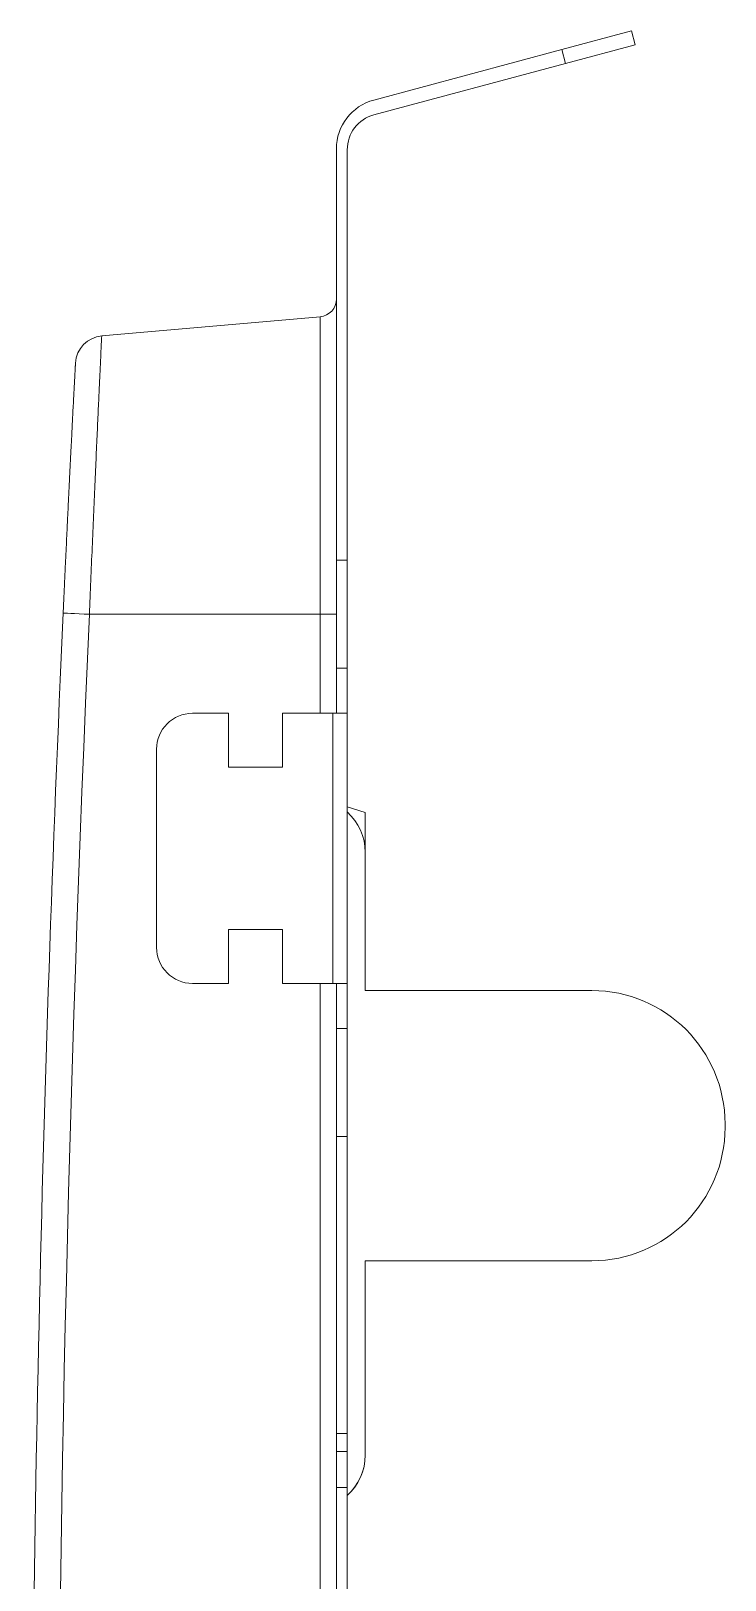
# Model space of a CAD drawing. Header units: millimetres. Extents: x 1920 to 4820, y 310 to 2320.
# Drawn here: x 2484.99 to 2504.28, y 1410.07 to 1453.09 of the extents above; entities that cross this region are included whole.
import ezdxf

# ---------------------------------------------------------------- set-up
doc = ezdxf.new("R2010")
doc.units = ezdxf.units.MM
doc.layers.add('core', color=7, linetype='Continuous', lineweight=20)

msp = doc.modelspace()

# ---------------------------------------------------------------- linework, layer by layer
at = {"layer": 'core'}
for p, q in [((2501.681, 1453.087), (2499.749, 1452.569)), ((2501.681, 1453.087), (2501.784, 1452.701)), ((2494.522, 1451.169), (2499.749, 1452.569)), ((2499.749, 1452.569), (2499.852, 1452.183)), ((2499.852, 1452.183), (2501.784, 1452.701)), ((2499.852, 1452.183), (2494.526, 1450.756)), ((2493.484, 1449.817), (2493.484, 1438.391)), ((2493.784, 1438.391), (2493.784, 1449.79)), ((2486.961, 1444.62), (2493.028, 1445.151)), ((2493.028, 1436.891), (2493.028, 1445.151)), ((2493.484, 1438.391), (2493.784, 1438.391)), ((2493.484, 1438.391), (2493.484, 1435.391)), ((2493.784, 1435.391), (2493.784, 1438.391)), ((2493.028, 1436.891), (2486.619, 1436.891)), ((2493.484, 1436.891), (2493.028, 1436.891)), ((2493.028, 1434.141), (2493.028, 1436.891)), ((2493.784, 1435.391), (2493.484, 1435.391)), ((2493.484, 1434.141), (2493.484, 1435.391)), ((2493.784, 1434.141), (2493.784, 1435.391)), ((2490.484, 1434.141), (2489.484, 1434.141)), ((2490.484, 1432.641), (2490.484, 1434.141)), ((2493.384, 1434.141), (2491.984, 1434.141)), ((2491.984, 1432.641), (2491.984, 1434.141)), ((2493.784, 1434.141), (2493.384, 1434.141)), ((2493.384, 1426.641), (2493.384, 1434.141)), ((2493.784, 1434.141), (2493.784, 1426.641)), ((2488.484, 1433.141), (2488.484, 1427.641)), ((2491.984, 1432.641), (2490.484, 1432.641)), ((2493.784, 1431.545), (2494.284, 1431.391)), ((2494.284, 1430.283), (2494.284, 1431.391)), ((2494.284, 1426.441), (2494.284, 1430.283)), ((2490.484, 1428.141), (2491.984, 1428.141)), ((2490.484, 1428.141), (2490.484, 1426.641)), ((2491.984, 1428.141), (2491.984, 1426.641)), ((2490.484, 1426.641), (2489.484, 1426.641)), ((2493.384, 1426.641), (2491.984, 1426.641)), ((2493.028, 1357.891), (2493.028, 1426.641)), ((2493.384, 1426.641), (2493.784, 1426.641)), ((2493.484, 1425.391), (2493.484, 1426.641)), ((2493.784, 1425.391), (2493.784, 1426.641)), ((2500.584, 1426.441), (2494.284, 1426.441)), ((2493.484, 1425.391), (2493.784, 1425.391)), ((2493.484, 1425.391), (2493.484, 1422.391)), ((2493.784, 1422.391), (2493.784, 1425.391)), ((2504.284, 1422.641), (2504.284, 1422.741)), ((2493.484, 1422.391), (2493.484, 1414.141)), ((2493.784, 1422.391), (2493.484, 1422.391)), ((2493.784, 1414.141), (2493.784, 1422.391)), ((2494.284, 1413.543), (2494.284, 1418.941)), ((2500.584, 1418.941), (2494.284, 1418.941)), ((2493.484, 1414.141), (2493.484, 1413.641)), ((2493.484, 1414.141), (2493.784, 1414.141)), ((2493.784, 1413.641), (2493.784, 1414.141)), ((2493.784, 1413.641), (2493.484, 1413.641)), ((2493.484, 1413.641), (2493.484, 1412.641)), ((2493.784, 1412.641), (2493.784, 1413.641)), ((2493.484, 1382.141), (2493.484, 1412.641)), ((2493.784, 1412.641), (2493.484, 1412.641)), ((2493.784, 1382.141), (2493.784, 1412.641))]:
    msp.add_line(p, q, dxfattribs=at)
for centre, radius, start, end in [((2494.884, 1449.817), 1.4, 105, 180), ((2494.784, 1449.79), 1, 105, 180), ((2492.984, 1445.649), 0.5, 275, 360), ((2487.031, 1443.823), 0.8, 95, 176.9491), ((2489.484, 1433.141), 1, 90, 180), ((2492.784, 1430.283), 1.5, 0, 48.1896), ((2489.484, 1427.641), 1, 180, 270), ((2500.584, 1422.741), 3.7, 0, 90), ((2500.584, 1422.641), 3.7, 270, 0), ((2492.784, 1413.543), 1.5, 311.8107, 0), ((2492.784, 1413.539), 1.5, 311.8115, 0)]:
    msp.add_arc(centre, radius, start, end, dxfattribs=at)
for centre, major_axis, ratio, start_param, end_param in [((3351.653, 1397.391), (0, 869.235), 0.996195, 1.525338, 1.616254), ((2486.689, 1436.891), (0.799, -0.036), 0.00396, 3.14484, 4.625214)]:
    msp.add_ellipse(centre, major_axis=major_axis, ratio=ratio, start_param=start_param, end_param=end_param, dxfattribs=at)
msp.add_open_spline([(2486.961, 1444.62), (2486.961, 1444.62), (2486.959, 1444.582), (2486.951, 1444.414), (2486.938, 1444.135), (2486.92, 1443.752), (2486.897, 1443.268), (2486.871, 1442.691), (2486.84, 1442.029), (2486.807, 1441.293), (2486.772, 1440.492), (2486.734, 1439.639), (2486.696, 1438.745), (2486.658, 1437.824), (2486.632, 1437.202), (2486.619, 1436.891)], degree=3, dxfattribs=at)
for points, knots in [([(2486.232, 1443.866), (2486.232, 1443.866), (2486.232, 1443.866), (2486.232, 1443.865), (2486.232, 1443.864), (2486.232, 1443.863), (2486.232, 1443.861), (2486.232, 1443.859), (2486.231, 1443.856), (2486.231, 1443.852), (2486.231, 1443.848), (2486.231, 1443.842), (2486.23, 1443.835), (2486.23, 1443.827), (2486.229, 1443.818), (2486.229, 1443.807), (2486.228, 1443.795), (2486.228, 1443.781), (2486.227, 1443.765), (2486.226, 1443.748), (2486.224, 1443.71), (2486.22, 1443.646), (2486.215, 1443.547), (2486.21, 1443.442), (2486.204, 1443.33), (2486.197, 1443.206), (2486.19, 1443.062), (2486.181, 1442.89), (2486.169, 1442.677), (2486.157, 1442.44), (2486.145, 1442.2), (2486.135, 1442), (2486.125, 1441.809), (2486.113, 1441.571), (2486.095, 1441.226), (2486.077, 1440.859), (2486.06, 1440.52), (2486.048, 1440.267), (2486.036, 1440.025), (2486.025, 1439.797), (2486.013, 1439.559), (2486, 1439.294), (2485.986, 1438.986), (2485.969, 1438.644), (2485.955, 1438.346), (2485.944, 1438.107), (2485.937, 1437.943), (2485.929, 1437.789), (2485.923, 1437.646), (2485.917, 1437.512), (2485.911, 1437.389), (2485.906, 1437.276), (2485.901, 1437.174), (2485.897, 1437.082), (2485.893, 1437.001), (2485.891, 1436.95), (2485.89, 1436.927)], [0, 0, 0, 0, 0.003684, 0.007689, 0.012016, 0.016665, 0.021635, 0.026927, 0.032541, 0.038476, 0.044733, 0.051311, 0.058211, 0.065433, 0.072976, 0.08084, 0.089026, 0.097533, 0.106361, 0.115511, 0.124982, 0.160437, 0.193102, 0.222979, 0.250068, 0.277397, 0.307345, 0.339913, 0.375105, 0.4176, 0.452567, 0.479998, 0.499887, 0.528466, 0.570064, 0.624669, 0.653343, 0.680188, 0.705204, 0.728394, 0.749758, 0.776812, 0.806691, 0.839395, 0.874929, 0.891179, 0.906454, 0.920753, 0.934076, 0.946423, 0.957794, 0.968189, 0.977607, 0.986048, 0.993512, 1, 1, 1, 1]), ([(2485.89, 1436.927), (2485.293, 1423.757), (2484.994, 1410.574), (2484.994, 1384.207), (2485.293, 1371.024), (2485.89, 1357.855)], [0, 0, 0, 0, 0.5, 0.5, 1, 1, 1, 1])]:
    msp.add_open_spline(points, degree=3, knots=knots, dxfattribs=at)

doc.saveas('drawing.dxf')
